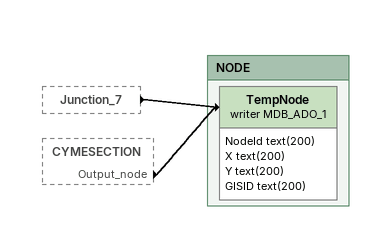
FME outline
Junction_7 [outside]
    -> TempNode (writer MDB_ADO_1)
CYMESECTION [outside]
    Output_node -> TempNode (writer MDB_ADO_1)

Bookmark: NODE
TempNode (writer MDB_ADO_1)
    attributes: NodeId text(200), X text(200), Y text(200), GISID text(200)
